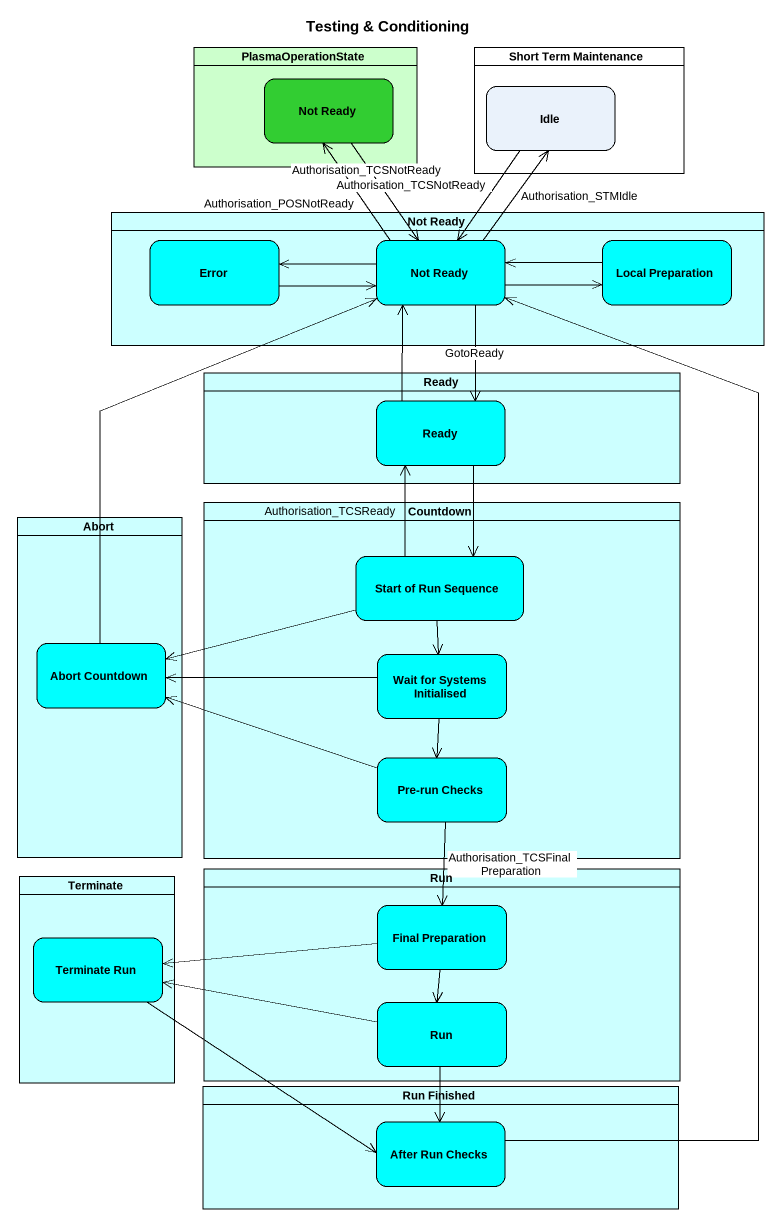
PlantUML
@startuml
title Testing & Conditioning
hide empty description
state PlasmaOperationState <<partition>> #CCFFCC {
  state "Not Ready" as Not_Ready #32CD32
}
state "Short Term Maintenance" as Short_Term_Maintenance <<partition>> {
  state Idle
}
state "Not Ready" as Not_Ready_2 <<partition>> #CCFFFF {
  state Error #00FFFF
  state "Not Ready" as Not_Ready_3 #00FFFF
  state "Local Preparation" as Local_Preparation #00FFFF
}
state Ready <<partition>> #CCFFFF {
  state "Ready" as Ready_2 #00FFFF
}
state Abort <<partition>> #CCFFFF {
  state "Abort Countdown" as Abort_Countdown #00FFFF
}
state Countdown <<partition>> #CCFFFF {
  state "Start of Run Sequence" as Start_of_Run_Sequence #00FFFF
  state "Wait for Systems Initialised" as Wait_for_Systems_Initialised #00FFFF
  state "Pre-run Checks" as Pre_run_Checks #00FFFF
}
state Terminate <<partition>> #CCFFFF {
  state "Terminate Run" as Terminate_Run #00FFFF
}
state Run <<partition>> #CCFFFF {
  state "Final Preparation" as Final_Preparation #00FFFF
  state "Run" as Run_2 #00FFFF
}
state "Run Finished" as Run_Finished <<partition>> #CCFFFF {
  state "After Run Checks" as After_Run_Checks #00FFFF
}
Not_Ready --> Not_Ready_3 : Authorisation_TCSNotReady
Idle --> Not_Ready_3 : Authorisation_TCSNotReady
Error -right-> Not_Ready_3
Not_Ready_3 -up-> Not_Ready : Authorisation_POSNotReady
Not_Ready_3 -up-> Idle : Authorisation_STMIdle
Not_Ready_3 -left-> Error
Not_Ready_3 -right-> Local_Preparation
Not_Ready_3 --> Ready_2 : GotoReady
Local_Preparation -left-> Not_Ready_3
Ready_2 -up-> Not_Ready_3
Ready_2 --> Start_of_Run_Sequence
Start_of_Run_Sequence -up-> Ready_2 : Authorisation_TCSReady
Start_of_Run_Sequence -left-> Abort_Countdown
Start_of_Run_Sequence --> Wait_for_Systems_Initialised
Abort_Countdown -up-> Not_Ready_3
Wait_for_Systems_Initialised -left-> Abort_Countdown
Wait_for_Systems_Initialised --> Pre_run_Checks
Pre_run_Checks -left-> Abort_Countdown
Pre_run_Checks --> Final_Preparation : Authorisation_TCSFinalPreparation
Final_Preparation -left-> Terminate_Run
Final_Preparation --> Run_2
Terminate_Run -right-> After_Run_Checks
Run_2 -left-> Terminate_Run
Run_2 --> After_Run_Checks
After_Run_Checks -up-> Not_Ready_3
@enduml
